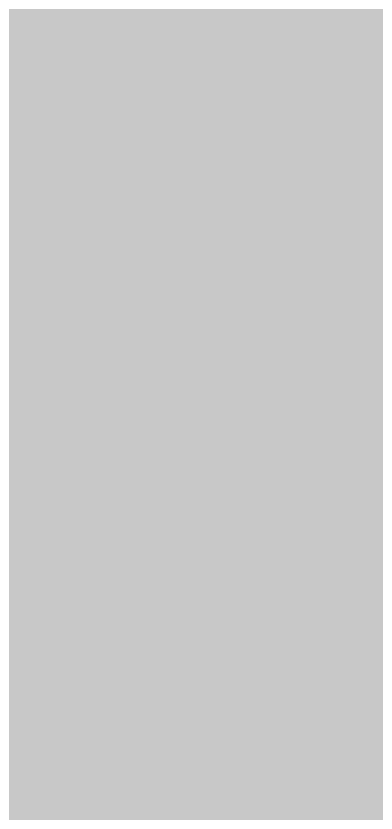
# Model space of a CAD drawing. Header units: inches. Extents: x 20139 to 37433, y -23296 to -20170.
# Drawn here: x 31327.769 to 31328.003, y -22311.522 to -22311.004 of the extents above; entities that cross this region are included whole.
import ezdxf

# ---------------------------------------------------------------- set-up
doc = ezdxf.new("R2010")
doc.units = ezdxf.units.IN
doc.header["$MEASUREMENT"] = 0
doc.layers.add('S-BEAM', color=12, linetype='Continuous', lineweight=9)

# ---------------------------------------------------------------- blocks, each defined once
blk = doc.blocks.new('Girt_C - 8_D-803273-Level 1')
at = {"layer": 'S-BEAM'}
h = blk.add_hatch(color=256, dxfattribs=at)
h.paths.add_polyline_path([(22069.06569, -22786.17781), (22069.64023, -22786.17781), (22069.64023, -22687.55281), (22069.06569, -22687.55281), (22069.06569, -22782.13375)], flags=0)
h.paths.add_polyline_path([(22069.06569, -22686.55281), (22069.64023, -22686.55281), (22069.64023, -22544.30281), (22069.06569, -22544.30281), (22069.06569, -22646.56562)], flags=0)
h.paths.add_polyline_path([(22069.06569, -22543.30281), (22069.64023, -22543.30281), (22069.64023, -22542.92781), (22069.06569, -22542.92781)], flags=0)
h.paths.add_polyline_path([(22069.64023, -22336.55281), (22069.64023, -21867.42781), (22069.06569, -21867.42781), (22069.06569, -22336.55281)], flags=0)
h.paths.add_polyline_path([(22069.06569, -21578.17781), (22069.64023, -21578.17781), (22069.64023, -21540.92781), (22069.06569, -21540.92781), (22069.06569, -21562.02062)], flags=0)
h.paths.add_polyline_path([(22069.06569, -21178.17781), (22069.64023, -21178.17781), (22069.64023, -21143.67781), (22069.06569, -21143.67781), (22069.06569, -21174.68312)], flags=0)

msp = doc.modelspace()

# ---------------------------------------------------------------- block references
at = {"layer": 'S-BEAM'}
msp.add_blockref('Girt_C - 8_D-803273-Level 1', (9258.45897, 0), dxfattribs=at)

doc.saveas('drawing.dxf')
